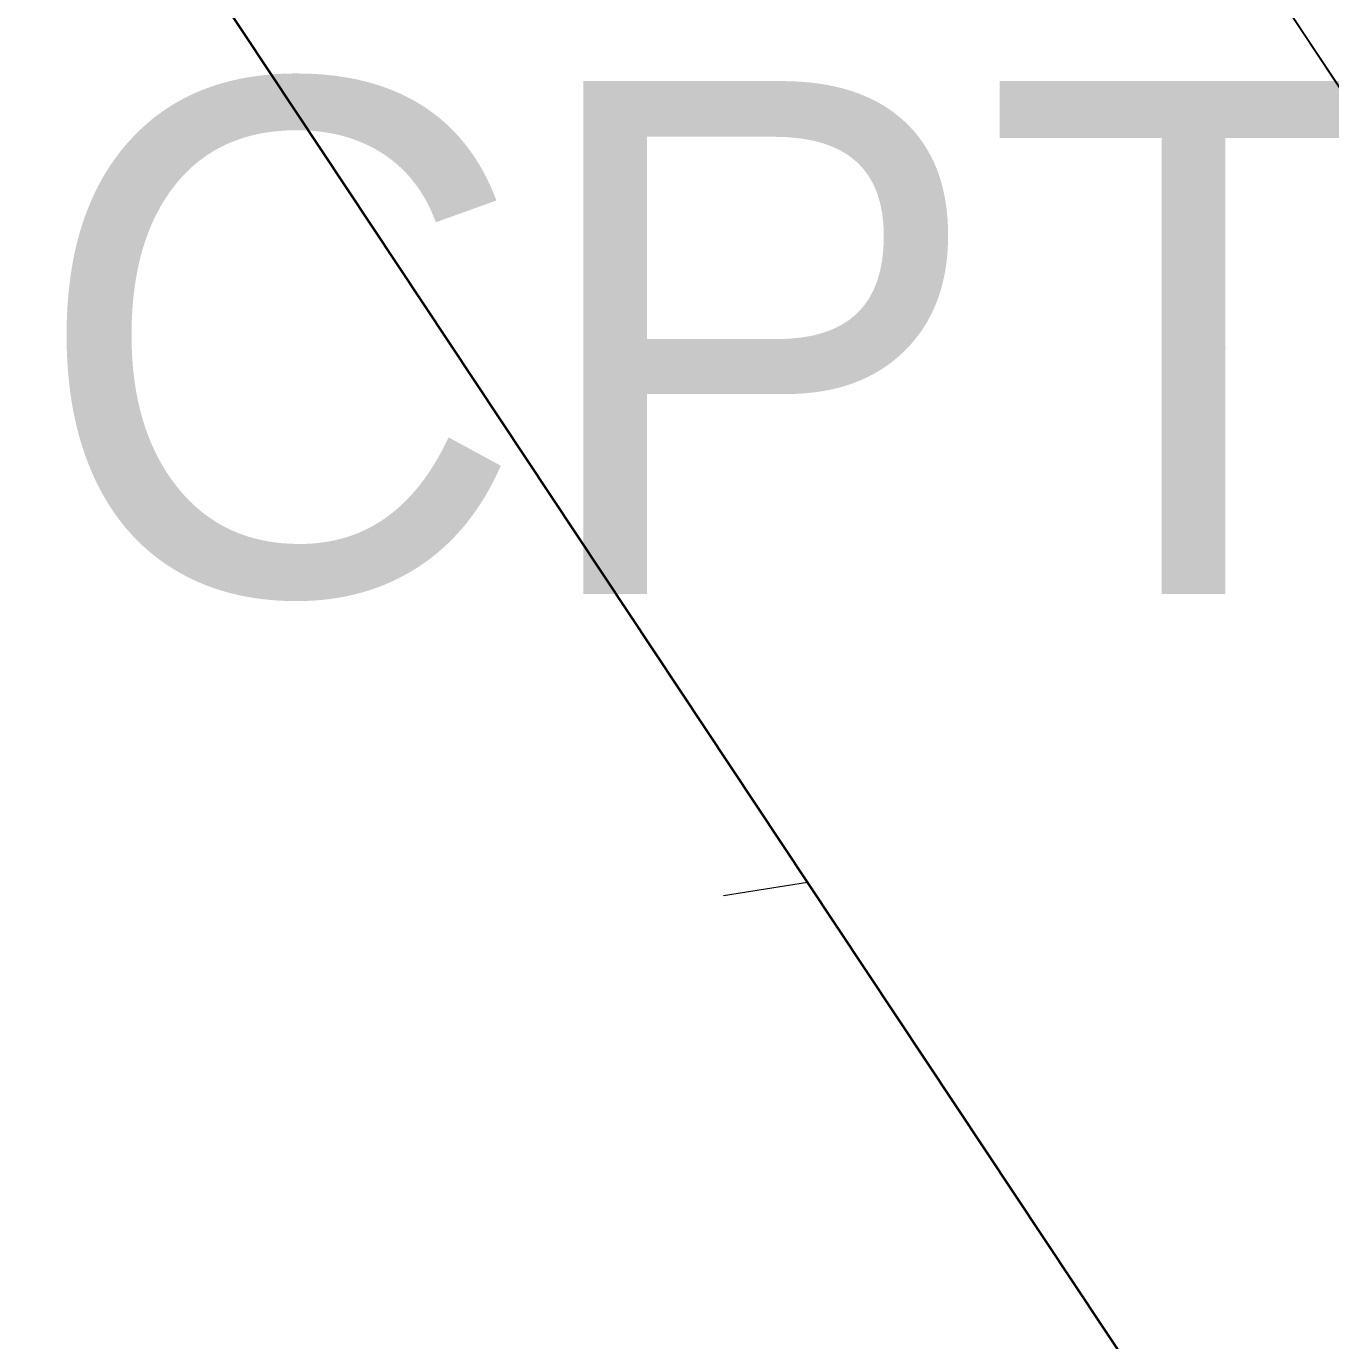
# Model space of a CAD drawing. Header units: metres. Extents: x 0 to 105485, y 0 to 425721.
# Drawn here: x 104803.665 to 104805.954, y 425186.108 to 425188.415 of the extents above; entities that cross this region are included whole.
import ezdxf
from ezdxf.enums import TextEntityAlignment as Align

# ---------------------------------------------------------------- set-up
doc = ezdxf.new("R2010")
doc.units = ezdxf.units.M
doc.header["$MEASUREMENT"] = 0
doc.linetypes.add('KG-PERCEEL-SO', pattern=[19, 5.5, -4, 5.5, -4])
for name, color, linetype, lineweight in [('B-XX-IE-MEUBILAIR-G', 7, 'Continuous', 18), ('B-XX-KG-GRENS_PERCEEL-G', 150, 'KG-PERCEEL-SO', 18), ('B-XX-MO-ONDERZOEK_SONDERING-T', 90, 'Continuous', 18), ('B-XX-OG-BEBOUWING-G', 7, 'Continuous', 35), ('B-XX-VH-OPENVERHARDING-G', 90, 'Continuous', 18)]:
    doc.layers.add(name, color=color, linetype=linetype, lineweight=lineweight)

msp = doc.modelspace()

# ---------------------------------------------------------------- linework, layer by layer
at = {"layer": 'B-XX-IE-MEUBILAIR-G', "color": 0, "true_color": 0x604a38}
msp.add_polyline3d([(104805.769, 425187.851, 1.7969), (104805.769, 425187.851, 4.7969)], dxfattribs=at)
at = {"layer": 'B-XX-KG-GRENS_PERCEEL-G', "ltscale": 0.5, "flags": 128}
for points in [[(104802.166, 425191.236), (104805.036, 425186.913)], [(104786.106, 425184.026), (104801.078, 425186.282), (104805.036, 425186.913)], [(104805.036, 425186.913), (104807.537, 425183.147)]]:
    msp.add_lwpolyline(points, dxfattribs=at)
at = {"layer": 'B-XX-OG-BEBOUWING-G', "ltscale": 0.5}
msp.add_lwpolyline([(104799.718, 425195.136), (104792.057, 425194.685), (104789.462, 425194.532), (104788.934, 425194.495), (104787.988, 425194.428), (104782.042, 425194.043), (104782.545, 425192.548), (104783.631, 425189.322), (104784.256, 425189.345), (104784.358, 425187.647), (104785.935, 425187.571), (104785.896, 425187.122), (104786.106, 425184.026), (104796.564, 425185.602), (104797.385, 425179.838), (104797.739, 425179.888), (104803.089, 425180.65), (104802.867, 425182.205), (104807.537, 425183.147), (104807.474, 425183.242), (104805.036, 425186.913), (104801.087, 425192.862)], close=True, dxfattribs=at)
at = {"layer": 'B-XX-VH-OPENVERHARDING-G', "ltscale": 0.5}
for points in [[(104801.481, 425195.043), (104805.844, 425188.498), (104806.575, 425187.394), (104808.882, 425183.913), (104813.305, 425177.189), (104816.491, 425172.346), (104822.352, 425163.582), (104822.841, 425162.634), (104824.188, 425160.76), (104827.925, 425161.507), (104825.308, 425165.438), (104815.692, 425179.886), (104815.548, 425180.151), (104812.615, 425184.568), (104809.545, 425189.215), (104804.32, 425197.126)], [(104799.718, 425195.136), (104801.087, 425192.862), (104805.036, 425186.913), (104807.474, 425183.242), (104807.537, 425183.147), (104807.824, 425182.715), (104808.048, 425182.863), (104809.181, 425181.143), (104808.963, 425180.998), (104815.276, 425171.483), (104821.378, 425162.666)], [(104815.83, 425172.447), (104808.714, 425183.321), (104808.888, 425183.526), (104808.924, 425183.802), (104808.882, 425183.913), (104806.575, 425187.394), (104805.844, 425188.498), (104805.628, 425188.67), (104805.352, 425188.697), (104805.135, 425188.602), (104801.292, 425194.369)]]:
    msp.add_lwpolyline(points, dxfattribs=at)

# ---------------------------------------------------------------- texts
at = {"layer": 'B-XX-MO-ONDERZOEK_SONDERING-T', "color": 10, "lineweight": 18}
msp.add_text('CPT000000201495', height=0.9, dxfattribs=at).set_placement((104808.894, 425187.869), align=Align.MIDDLE_CENTER)

doc.saveas('drawing.dxf')
